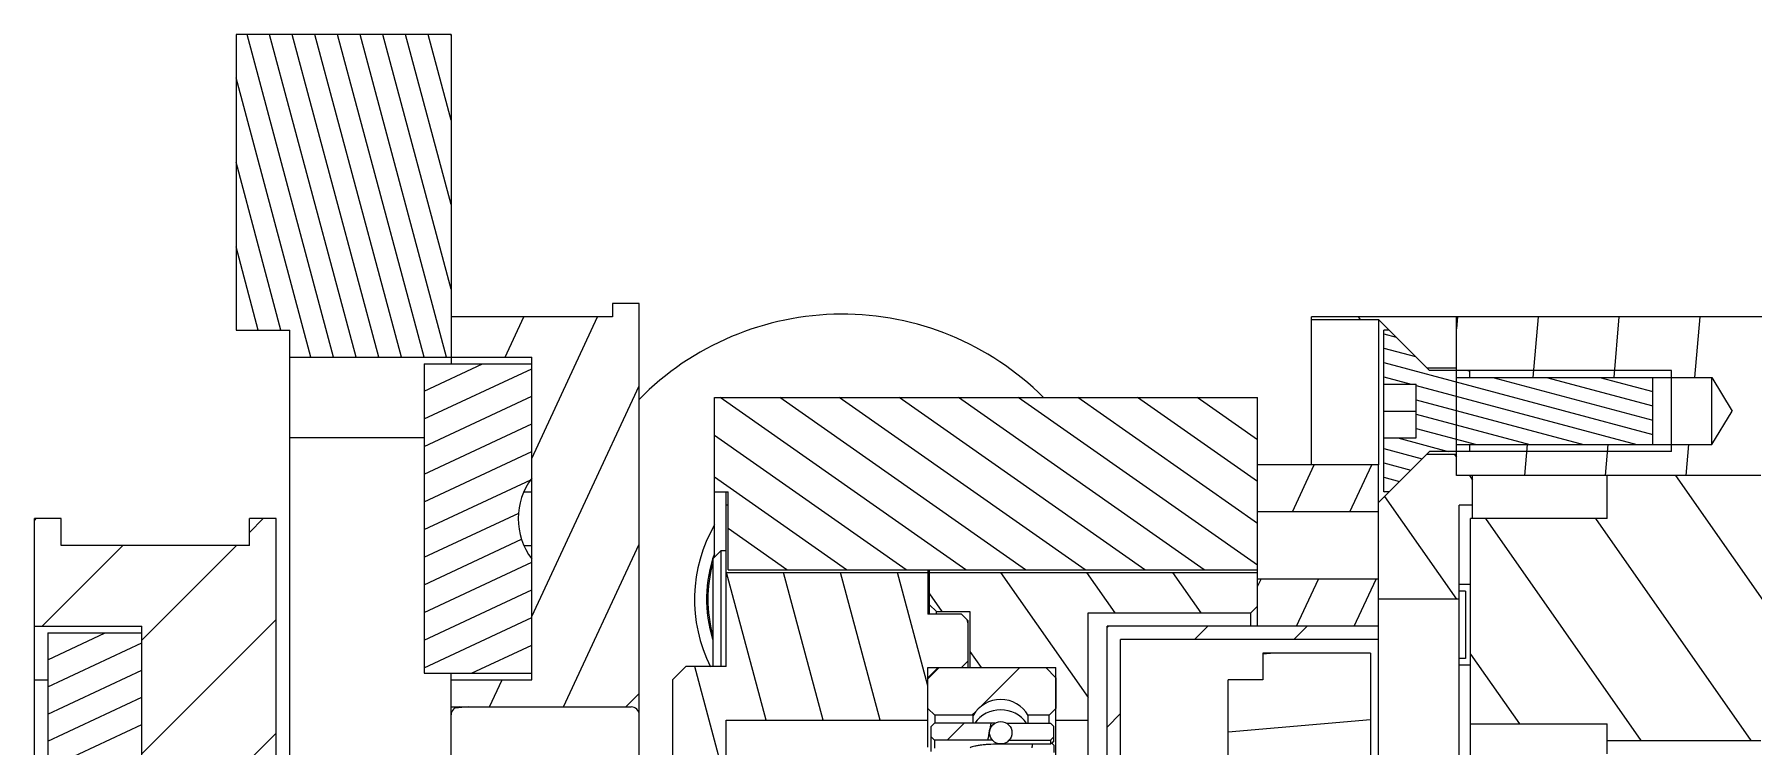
# Model space of a CAD drawing. Header units: millimetres. Extents: x 0 to 841, y 0 to 594.
# Drawn here: x 446.07 to 478.05, y 351.71 to 364.95 of the extents above; entities that cross this region are included whole.
import ezdxf

# ---------------------------------------------------------------- set-up
doc = ezdxf.new("R2010")
doc.units = ezdxf.units.MM
doc.header["$LTSCALE"] = 46.255
doc.layers.get('0').update_dxf_attribs({"linetype": 'CONTINUOUS'})
doc.layers.add('APSF_BLANK_LAYER', color=7, linetype='CONTINUOUS')
doc.layers.add('AXIS', color=7, linetype='CONTINUOUS')

msp = doc.modelspace()

# ---------------------------------------------------------------- linework, layer by layer
at = {"color": 7, "linetype": 'CONTINUOUS'}
for p, q in [((449.819, 364.951), (449.819, 359.451)), ((453.819, 364.951), (449.819, 364.951)), ((453.819, 364.951), (453.819, 358.826)), ((456.819, 359.951), (456.819, 359.701)), ((457.319, 359.951), (456.819, 359.951)), ((457.319, 352.307), (457.319, 359.951)), ((449.819, 359.451), (450.819, 359.451)), ((450.819, 349.451), (450.819, 359.451)), ((456.819, 359.701), (453.819, 359.701)), ((469.821, 356.951), (469.821, 359.701)), ((482.071, 359.701), (469.821, 359.701)), ((469.821, 359.651), (471.071, 359.651)), ((471.071, 359.651), (471.071, 357.951)), ((471.071, 359.651), (472.021, 358.701)), ((471.171, 356.451), (471.171, 359.451)), ((471.271, 359.451), (471.171, 359.451)), ((472.521, 356.751), (472.521, 359.701)), ((450.819, 358.951), (455.319, 358.951)), ((453.319, 358.826), (453.319, 353.076)), ((453.319, 358.826), (455.319, 358.826)), ((455.319, 352.951), (455.319, 358.951)), ((471.971, 358.751), (472.521, 358.751)), ((472.771, 358.701), (472.021, 358.701)), ((472.521, 358.576), (477.271, 358.576)), ((472.771, 358.576), (472.771, 358.701)), ((476.171, 357.326), (476.171, 358.576)), ((476.521, 357.201), (476.521, 358.701)), ((477.271, 357.326), (477.271, 358.576)), ((477.271, 358.576), (477.646, 357.951)), ((458.721, 355.234), (458.721, 358.201)), ((458.721, 358.201), (468.821, 358.201)), ((468.821, 353.951), (468.821, 358.201)), ((471.171, 358.451), (471.771, 358.451)), ((471.771, 357.451), (471.771, 358.451)), ((471.171, 357.951), (471.771, 357.951)), ((477.271, 357.326), (477.646, 357.951)), ((453.319, 357.451), (450.819, 357.451)), ((471.071, 356.251), (472.021, 357.201)), ((471.171, 357.451), (471.771, 357.451)), ((472.771, 357.201), (472.021, 357.201)), ((472.521, 357.326), (477.271, 357.326)), ((472.771, 357.201), (472.771, 357.326)), ((471.071, 356.951), (468.821, 356.951)), ((471.071, 350.201), (471.071, 356.951)), ((471.971, 357.151), (472.521, 357.151)), ((478.181, 356.751), (472.521, 356.751)), ((472.821, 355.951), (472.821, 356.751)), ((475.321, 355.951), (475.321, 356.751)), ((455.178, 356.451), (455.319, 356.451)), ((458.721, 356.451), (458.971, 356.451)), ((458.939, 353.201), (458.939, 356.451)), ((458.971, 355.001), (458.971, 356.451)), ((471.271, 356.451), (471.171, 356.451)), ((446.069, 351.451), (446.069, 355.951)), ((446.569, 355.951), (446.069, 355.951)), ((446.569, 355.451), (446.569, 355.951)), ((450.069, 355.451), (450.069, 355.951)), ((450.569, 355.951), (450.069, 355.951)), ((450.569, 349.451), (450.569, 355.951)), ((458.971, 356.201), (458.939, 356.201)), ((471.071, 356.076), (468.821, 356.076)), ((472.571, 347.353), (472.571, 356.201)), ((472.821, 356.201), (472.571, 356.201)), ((472.781, 347.353), (472.781, 355.951)), ((475.321, 355.951), (472.781, 355.951)), ((450.069, 355.451), (446.569, 355.451)), ((455.178, 355.451), (455.319, 355.451)), ((458.839, 355.353), (458.689, 355.203)), ((458.839, 355.353), (458.839, 353.201)), ((458.939, 355.353), (458.839, 355.353)), ((458.689, 355.203), (458.689, 353.201)), ((458.971, 355.001), (468.821, 355.001)), ((462.689, 355.001), (462.689, 354.176)), ((462.721, 354.176), (462.721, 355.001)), ((458.939, 354.951), (462.689, 354.951)), ((462.721, 354.951), (468.821, 354.951)), ((471.071, 354.826), (468.821, 354.826)), ((462.721, 354.603), (462.689, 354.603)), ((462.721, 354.351), (462.846, 354.226)), ((468.821, 354.326), (468.696, 354.201)), ((472.571, 354.451), (471.071, 354.451)), ((472.689, 354.603), (472.571, 354.603)), ((472.689, 354.603), (472.689, 353.353)), ((463.314, 354.176), (462.689, 354.176)), ((462.846, 354.176), (462.846, 354.226)), ((462.846, 354.226), (463.471, 354.226)), ((463.439, 354.051), (463.314, 354.176)), ((463.439, 353.183), (463.439, 354.051)), ((463.471, 354.226), (463.471, 353.183)), ((465.671, 350.201), (465.671, 354.201)), ((465.671, 354.201), (468.696, 354.201)), ((468.696, 353.951), (468.696, 354.201)), ((446.069, 353.951), (448.069, 353.951)), ((446.319, 353.826), (446.319, 348.076)), ((446.319, 353.826), (448.069, 353.826)), ((448.069, 351.384), (448.069, 353.951)), ((466.021, 350.201), (466.021, 353.951)), ((471.071, 353.951), (466.021, 353.951)), ((466.271, 349.451), (466.271, 353.701)), ((471.071, 353.701), (466.271, 353.701)), ((468.921, 353.451), (468.921, 352.951)), ((470.921, 353.451), (468.921, 353.451)), ((470.921, 353.451), (470.921, 349.389)), ((453.319, 353.076), (455.319, 353.076)), ((453.819, 349.451), (453.819, 353.076)), ((458.189, 353.201), (457.939, 352.951)), ((458.939, 353.201), (458.189, 353.201)), ((462.879, 353.183), (462.689, 352.992)), ((462.689, 351.701), (462.689, 353.183)), ((462.689, 353.183), (465.071, 353.183)), ((463.439, 353.308), (463.314, 353.183)), ((465.07, 352.992), (464.88, 353.183)), ((465.071, 350.801), (465.071, 353.183)), ((472.689, 353.353), (472.571, 353.353)), ((446.069, 352.951), (446.319, 352.951)), ((453.819, 352.951), (455.319, 352.951)), ((457.939, 352.951), (457.939, 350.701)), ((465.07, 352.992), (465.07, 352.421)), ((468.271, 349.326), (468.271, 352.951)), ((468.921, 352.951), (468.271, 352.951)), ((453.819, 352.451), (457.169, 352.451)), ((457.319, 352.701), (457.069, 352.451)), ((462.689, 352.421), (462.816, 352.294)), ((465.07, 352.421), (464.943, 352.294)), ((457.319, 349.451), (457.319, 352.301)), ((458.939, 346.701), (458.939, 352.201)), ((458.939, 352.201), (462.689, 352.201)), ((462.811, 352.151), (462.747, 352.087)), ((462.747, 351.621), (462.747, 352.087)), ((463.861, 352.151), (462.811, 352.151)), ((462.816, 352.294), (462.816, 352.151)), ((463.529, 352.294), (462.816, 352.294)), ((463.529, 352.151), (463.529, 352.294)), ((463.936, 352.151), (463.861, 352.151)), ((464.149, 352.151), (464.97, 352.151)), ((464.556, 352.151), (464.556, 352.294)), ((464.943, 352.294), (464.556, 352.294)), ((464.943, 352.151), (464.943, 352.294)), ((465.033, 352.087), (464.97, 352.151)), ((465.033, 351.821), (465.033, 352.087)), ((465.071, 352.201), (465.671, 352.201)), ((472.781, 352.134), (475.321, 352.134)), ((475.321, 351.576), (475.321, 352.134)), ((462.747, 351.897), (462.811, 351.833)), ((462.811, 351.833), (462.811, 351.685)), ((463.799, 351.833), (462.811, 351.833)), ((463.886, 351.833), (463.799, 351.833)), ((464.199, 351.833), (464.97, 351.833)), ((464.97, 351.833), (465.033, 351.897)), ((464.97, 351.833), (464.97, 351.758)), ((464.991, 351.779), (464.97, 351.758)), ((465.033, 351.821), (464.991, 351.779)), ((465.033, 351.738), (464.991, 351.779)), ((475.321, 351.826), (478.181, 351.826)), ((464.97, 351.758), (464.043, 351.758)), ((465.033, 351.738), (465.033, 351.601))]:
    msp.add_line(p, q, dxfattribs=at)
at = {"color": 2, "linetype": 'CONTINUOUS'}
for p, q in [((451.632, 358.951), (450.024, 364.951)), ((452.053, 358.951), (450.445, 364.951)), ((452.474, 358.951), (450.866, 364.951)), ((452.895, 358.951), (451.287, 364.951)), ((453.316, 358.951), (451.708, 364.951)), ((453.737, 358.951), (452.129, 364.951)), ((453.819, 360.217), (452.55, 364.951)), ((453.819, 361.788), (452.971, 364.951)), ((453.819, 363.36), (453.392, 364.951)), ((453.819, 364.931), (453.813, 364.951)), ((451.21, 358.951), (449.819, 364.145)), ((450.655, 359.451), (449.819, 362.574)), ((450.234, 359.451), (449.819, 361.002)), ((454.823, 358.951), (455.173, 359.701)), ((455.319, 357.071), (456.545, 359.701)), ((470.694, 359.701), (470.729, 359.651)), ((472.54, 359.701), (472.521, 359.478)), ((474.042, 359.701), (473.943, 358.576)), ((475.543, 359.701), (475.445, 358.576)), ((477.045, 359.701), (476.947, 358.576)), ((471.171, 359.387), (471.396, 359.326)), ((471.171, 359.12), (471.76, 358.962)), ((453.319, 358.319), (454.407, 358.826)), ((471.171, 358.854), (476.171, 357.514)), ((453.319, 357.805), (455.319, 358.738)), ((471.171, 358.587), (471.677, 358.451)), ((472.733, 358.701), (472.771, 358.691)), ((476.521, 358.701), (472.771, 358.701)), ((473.199, 358.576), (476.171, 357.78)), ((474.194, 358.576), (476.171, 358.047)), ((475.189, 358.576), (476.171, 358.313)), ((453.319, 357.291), (455.319, 358.224)), ((455.319, 354.128), (457.319, 358.417)), ((463.393, 355.001), (458.823, 358.201)), ((464.502, 355.001), (459.932, 358.201)), ((465.612, 355.001), (461.041, 358.201)), ((466.721, 355.001), (462.151, 358.201)), ((467.83, 355.001), (463.26, 358.201)), ((468.821, 355.085), (464.369, 358.201)), ((468.821, 355.861), (465.478, 358.201)), ((468.821, 356.638), (466.588, 358.201)), ((468.821, 357.415), (467.697, 358.201)), ((468.821, 358.191), (468.806, 358.201)), ((471.771, 358.426), (475.875, 357.326)), ((471.771, 358.16), (474.881, 357.326)), ((471.771, 357.893), (473.886, 357.326)), ((453.319, 356.777), (455.319, 357.71)), ((471.771, 357.627), (472.891, 357.326)), ((462.284, 355.001), (458.721, 357.497)), ((471.171, 357.255), (471.883, 357.064)), ((471.43, 357.451), (472.363, 357.201)), ((476.521, 357.201), (472.771, 357.201)), ((473.834, 357.326), (473.784, 356.751)), ((475.336, 357.326), (475.285, 356.751)), ((476.837, 357.326), (476.787, 356.751)), ((453.319, 356.263), (455.319, 357.196)), ((469.468, 356.076), (469.876, 356.951)), ((470.538, 356.076), (470.946, 356.951)), ((471.171, 356.988), (471.673, 356.853)), ((472.48, 357.151), (472.521, 357.093)), ((453.319, 355.749), (455.301, 356.673)), ((461.175, 355.001), (458.721, 356.72)), ((471.171, 356.721), (471.462, 356.643)), ((472.76, 356.751), (472.821, 356.665)), ((476.592, 356.751), (479.825, 352.134)), ((471.171, 356.455), (471.183, 356.451)), ((471.182, 356.363), (472.52, 354.451)), ((446.096, 355.951), (446.069, 355.924)), ((450.327, 355.951), (450.069, 355.693)), ((453.319, 355.235), (455.077, 356.055)), ((473.062, 355.951), (475.951, 351.826)), ((475.107, 355.951), (477.996, 351.826)), ((460.065, 355.001), (458.971, 355.768)), ((447.712, 355.451), (446.212, 353.951)), ((449.827, 355.451), (448.069, 353.693)), ((453.319, 354.721), (455.131, 355.566)), ((455.909, 352.451), (457.319, 355.475)), ((453.319, 354.207), (455.319, 355.139)), ((459.681, 352.201), (458.944, 354.951)), ((460.741, 352.201), (460.004, 354.951)), ((461.801, 352.201), (461.064, 354.951)), ((462.689, 352.844), (462.124, 354.951)), ((464.04, 354.951), (465.671, 352.623)), ((465.641, 354.951), (466.166, 354.201)), ((467.241, 354.951), (467.766, 354.201)), ((468.821, 354.687), (468.886, 354.826)), ((469.547, 353.951), (469.955, 354.826)), ((470.617, 353.951), (471.025, 354.826)), ((472.781, 354.728), (472.571, 354.728)), ((453.319, 353.693), (455.319, 354.625)), ((462.721, 354.551), (462.948, 354.226)), ((450.569, 354.078), (448.069, 351.578)), ((453.319, 353.179), (455.319, 354.111)), ((463.439, 354), (463.42, 354.07)), ((446.319, 353.328), (447.388, 353.826)), ((466.045, 353.951), (466.021, 353.927)), ((467.895, 353.951), (467.645, 353.701)), ((469.745, 353.951), (469.495, 353.701)), ((446.319, 352.823), (448.069, 353.639)), ((454.202, 353.076), (455.319, 353.597)), ((463.471, 353.48), (463.679, 353.183)), ((469.128, 353.451), (468.921, 353.433)), ((472.781, 353.433), (473.69, 352.134)), ((446.319, 352.318), (448.069, 353.134)), ((455.304, 353.076), (455.319, 353.083)), ((458.939, 351.016), (458.353, 353.201)), ((462.899, 353.183), (462.689, 352.973)), ((464.396, 353.183), (463.665, 352.451)), ((472.781, 353.228), (472.571, 353.228)), ((454.537, 352.451), (454.77, 352.951)), ((446.319, 351.813), (448.069, 352.629)), ((454.147, 352.451), (453.893, 352.429)), ((446.319, 351.308), (448.069, 352.124)), ((463.364, 352.151), (463.047, 351.833)), ((463.581, 352.368), (463.507, 352.294)), ((466.271, 352.327), (466.021, 352.077)), ((470.921, 352.21), (468.271, 351.978)), ((450.569, 351.962), (448.069, 349.462))]:
    msp.add_line(p, q, dxfattribs=at)
at = {"color": 7, "linetype": 'CONTINUOUS'}
msp.add_circle((464.043, 351.971), 0.209, dxfattribs=at)
for centre, radius, start, end in [((461.096, 354.451), 5.3, 45.0825, 135.5055), ((456.319, 355.951), 1.25, 143.1301, 216.8699), ((461.096, 354.451), 2.75, 149.7541, 207.0953), ((453.969, 352.301), 0.15, 90, 180), ((457.169, 352.301), 0.15, 0, 90), ((464.043, 351.992), 0.595, 30.4421, 149.5579), ((464.043, 351.802), 0.595, 35.9113, 144.0825), ((464.043, 351.802), 0.595, 349.2157, 355.8239)]:
    msp.add_arc(centre, radius, start, end, dxfattribs=at)
msp.add_ellipse((464.043, 344.451), major_axis=(0, 8.072), ratio=0.07473, start_param=0.305183, end_param=0.416624, dxfattribs=at)
msp.add_open_spline([(464.043, 351.758), (463.982, 351.758), (463.892, 351.757), (463.776, 351.75), (463.697, 351.743), (463.626, 351.733), (463.565, 351.722), (463.515, 351.709), (463.486, 351.697), (463.474, 351.691)], degree=3, knots=[0, 0, 0, 0, 0.317073, 0.466427, 0.605077, 0.729993, 0.8386, 0.928944, 1, 1, 1, 1], dxfattribs=at)
at = {"layer": 'APSF_BLANK_LAYER', "color": 7, "linetype": 'CONTINUOUS'}
msp.add_arc((461.096, 354.451), 2.525, 160.4054, 197.2608, dxfattribs=at)
at = {"layer": 'AXIS', "color": 7, "linetype": 'CONTINUOUS'}
msp.add_line((471.071, 357.951), (471.071, 356.951), dxfattribs=at)
msp.add_arc((461.096, 354.451), 2.5, 164.5654, 195.4346, dxfattribs=at)

doc.saveas('drawing.dxf')
